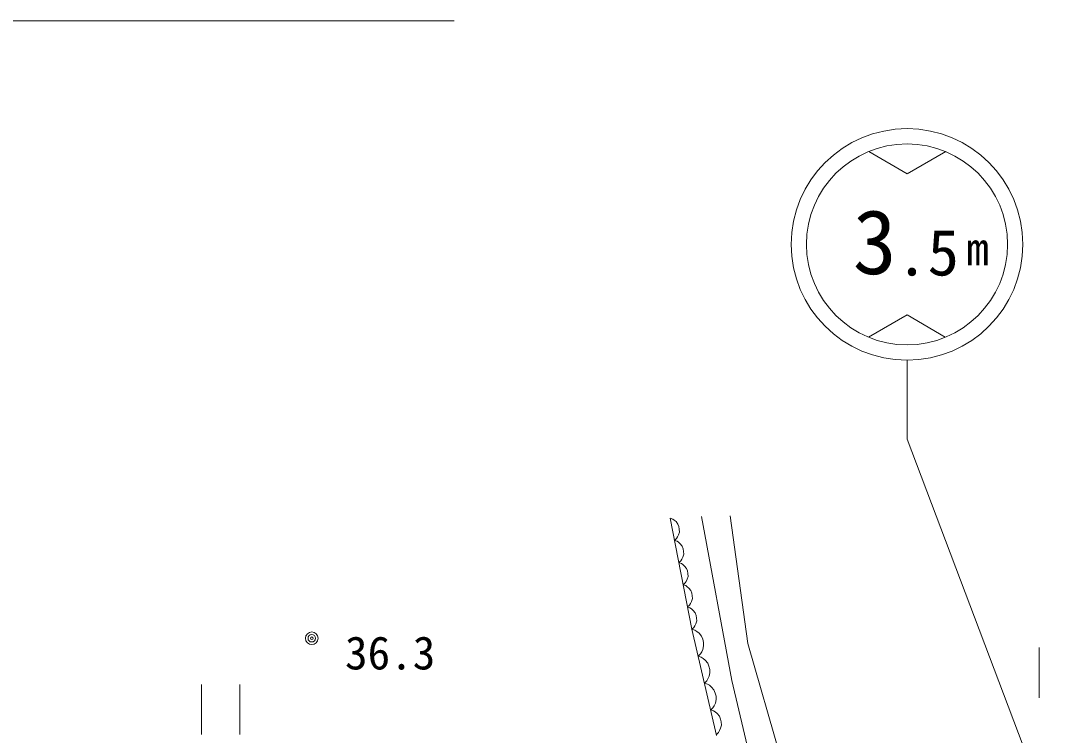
# Model space of a CAD drawing. Units: millimetres, scale not verified. Extents: x 40000 to 680000, y 20000 to 380000.
# Drawn here: x 196686 to 238300, y 300896 to 329320 of the extents above; entities that cross this region are included whole.
import ezdxf
from ezdxf.enums import TextEntityAlignment as Align

# ---------------------------------------------------------------- set-up
doc = ezdxf.new("R2010")
doc.units = ezdxf.units.MM
doc.header["$LTSCALE"] = 1000
for name, color, linetype, lineweight in [('M-BGD', 7, 'Continuous', 13), ('M-STR-HTXT', 7, 'Continuous', 13), ('M-STR-STRC', 7, 'Continuous', 13)]:
    doc.layers.add(name, color=color, linetype=linetype, lineweight=lineweight)
doc.styles.add('ＭＳ ゴシック', font='')
doc.styles.get('ＭＳ ゴシック').set_extended_font_data('MS Gothic')

msp = doc.modelspace()

# ---------------------------------------------------------------- linework, layer by layer
at = {"layer": 'M-BGD'}
for p, q in [((224901, 309626), (225601, 304537)), ((222515, 309531), (223374, 305109)), ((222614, 309495), (222515, 309531)), ((222677, 309452), (222614, 309495)), ((222744, 309392), (222677, 309452)), ((222817, 309296), (222744, 309392)), ((222856, 309194), (222817, 309296)), ((222876, 309088), (222856, 309194)), ((223756, 309595), (224964, 303074)), ((222765, 308718), (222808, 308781)), ((222808, 308781), (222847, 308862)), ((222847, 308862), (222879, 308978)), ((222879, 308978), (222876, 309088)), ((222687, 308647), (222765, 308718)), ((222785, 308612), (222687, 308647)), ((222849, 308569), (222785, 308612)), ((222915, 308508), (222849, 308569)), ((222989, 308413), (222915, 308508)), ((223027, 308310), (222989, 308413)), ((222979, 307897), (223018, 307978)), ((223018, 307978), (223051, 308095)), ((223048, 308204), (223027, 308310)), ((223051, 308095), (223048, 308204)), ((222858, 307764), (222936, 307834)), ((222957, 307728), (222858, 307764)), ((222936, 307834), (222979, 307897)), ((223020, 307685), (222957, 307728)), ((223087, 307625), (223020, 307685)), ((223161, 307529), (223087, 307625)), ((223199, 307427), (223161, 307529)), ((223190, 307095), (223222, 307211)), ((223220, 307321), (223199, 307427)), ((223222, 307211), (223220, 307321)), ((223030, 306880), (223108, 306951)), ((223129, 306845), (223030, 306880)), ((223108, 306951), (223151, 307014)), ((223192, 306802), (223129, 306845)), ((223151, 307014), (223190, 307095)), ((223259, 306741), (223192, 306802)), ((223332, 306646), (223259, 306741)), ((223371, 306543), (223332, 306646)), ((223362, 306211), (223394, 306328)), ((223391, 306437), (223371, 306543)), ((223394, 306328), (223391, 306437)), ((223202, 305997), (223280, 306067)), ((223300, 305961), (223202, 305997)), ((223280, 306067), (223322, 306130)), ((223364, 305918), (223300, 305961)), ((223322, 306130), (223362, 306211)), ((223430, 305858), (223364, 305918)), ((223504, 305762), (223430, 305858)), ((223542, 305660), (223504, 305762)), ((223563, 305554), (223542, 305660)), ((223566, 305444), (223563, 305554)), ((223373, 305113), (223451, 305184)), ((223374, 305109), (224360, 300879)), ((223496, 305070), (223374, 305109)), ((223451, 305184), (223494, 305247)), ((223494, 305247), (223533, 305328)), ((223575, 305021), (223496, 305070)), ((223533, 305328), (223566, 305444)), ((223660, 304950), (223575, 305021)), ((223754, 304837), (223660, 304950)), ((223805, 304713), (223754, 304837)), ((223835, 304584), (223805, 304713)), ((223716, 304127), (223765, 304207)), ((223765, 304207), (223809, 304307)), ((223809, 304307), (223844, 304451)), ((223844, 304451), (223835, 304584)), ((225601, 304537), (227127, 299225)), ((237184, 304385), (237184, 302385)), ((223624, 304038), (223716, 304127)), ((223746, 303999), (223624, 304038)), ((223825, 303950), (223746, 303999)), ((223909, 303879), (223825, 303950)), ((224004, 303765), (223909, 303879)), ((224055, 303642), (224004, 303765)), ((224085, 303513), (224055, 303642)), ((224059, 303236), (224093, 303380)), ((224093, 303380), (224085, 303513)), ((223873, 302967), (223966, 303056)), ((223996, 302928), (223873, 302967)), ((223966, 303056), (224015, 303135)), ((224015, 303135), (224059, 303236)), ((224964, 303074), (226078, 298398)), ((203874, 302912), (203874, 300913)), ((205394, 300913), (205394, 302913)), ((224075, 302878), (223996, 302928)), ((224159, 302808), (224075, 302878)), ((224253, 302694), (224159, 302808)), ((224305, 302570), (224253, 302694)), ((224335, 302442), (224305, 302570)), ((224265, 302064), (224309, 302165)), ((224309, 302165), (224343, 302308)), ((224343, 302308), (224335, 302442)), ((224123, 301896), (224215, 301985)), ((224234, 301860), (224123, 301896)), ((224215, 301985), (224265, 302064)), ((224306, 301815), (224234, 301860)), ((224383, 301751), (224306, 301815)), ((224468, 301647), (224383, 301751)), ((224515, 301535), (224468, 301647)), ((224542, 301418), (224515, 301535)), ((224519, 301166), (224550, 301297)), ((224550, 301297), (224542, 301418)), ((224350, 300922), (224434, 301003)), ((224434, 301003), (224479, 301075)), ((224479, 301075), (224519, 301166))]:
    msp.add_line(p, q, dxfattribs=at)
for major_axis in [(250, 0), (150, 0), (50, 0)]:
    msp.add_ellipse((208256, 304751), major_axis=major_axis, ratio=1, dxfattribs=at)
at = {"layer": 'M-STR-HTXT'}
msp.add_line((180195, 329319), (213914, 329320), dxfattribs=at)
at = {"layer": 'M-STR-STRC'}
for p, q in [((230412, 324125), (231933, 323232)), ((231933, 323232), (233472, 324118)), ((231933, 317620), (230395, 316734)), ((233455, 316727), (231933, 317620)), ((231933, 315820), (231933, 312677)), ((238300, 295860), (231933, 312677))]:
    msp.add_line(p, q, dxfattribs=at)
for radius in [4606, 4000]:
    msp.add_circle((231933, 320426), radius, dxfattribs=at)

# ---------------------------------------------------------------- texts
at = {"layer": 'M-BGD', "style": 'ＭＳ ゴシック'}
msp.add_text('36.3', height=1320, dxfattribs=at).set_placement((209578, 303112), align=Align.BOTTOM_LEFT)
at = {"layer": 'M-STR-STRC', "style": 'ＭＳ ゴシック'}
for s, height, p in [('3', 2566, (229777, 318472)), ('.5', 1833, (231507, 318638)), ('m', 1320, (234294, 319202))]:
    msp.add_text(s, height=height, dxfattribs=at).set_placement(p, align=Align.BOTTOM_LEFT)

doc.saveas('drawing.dxf')
